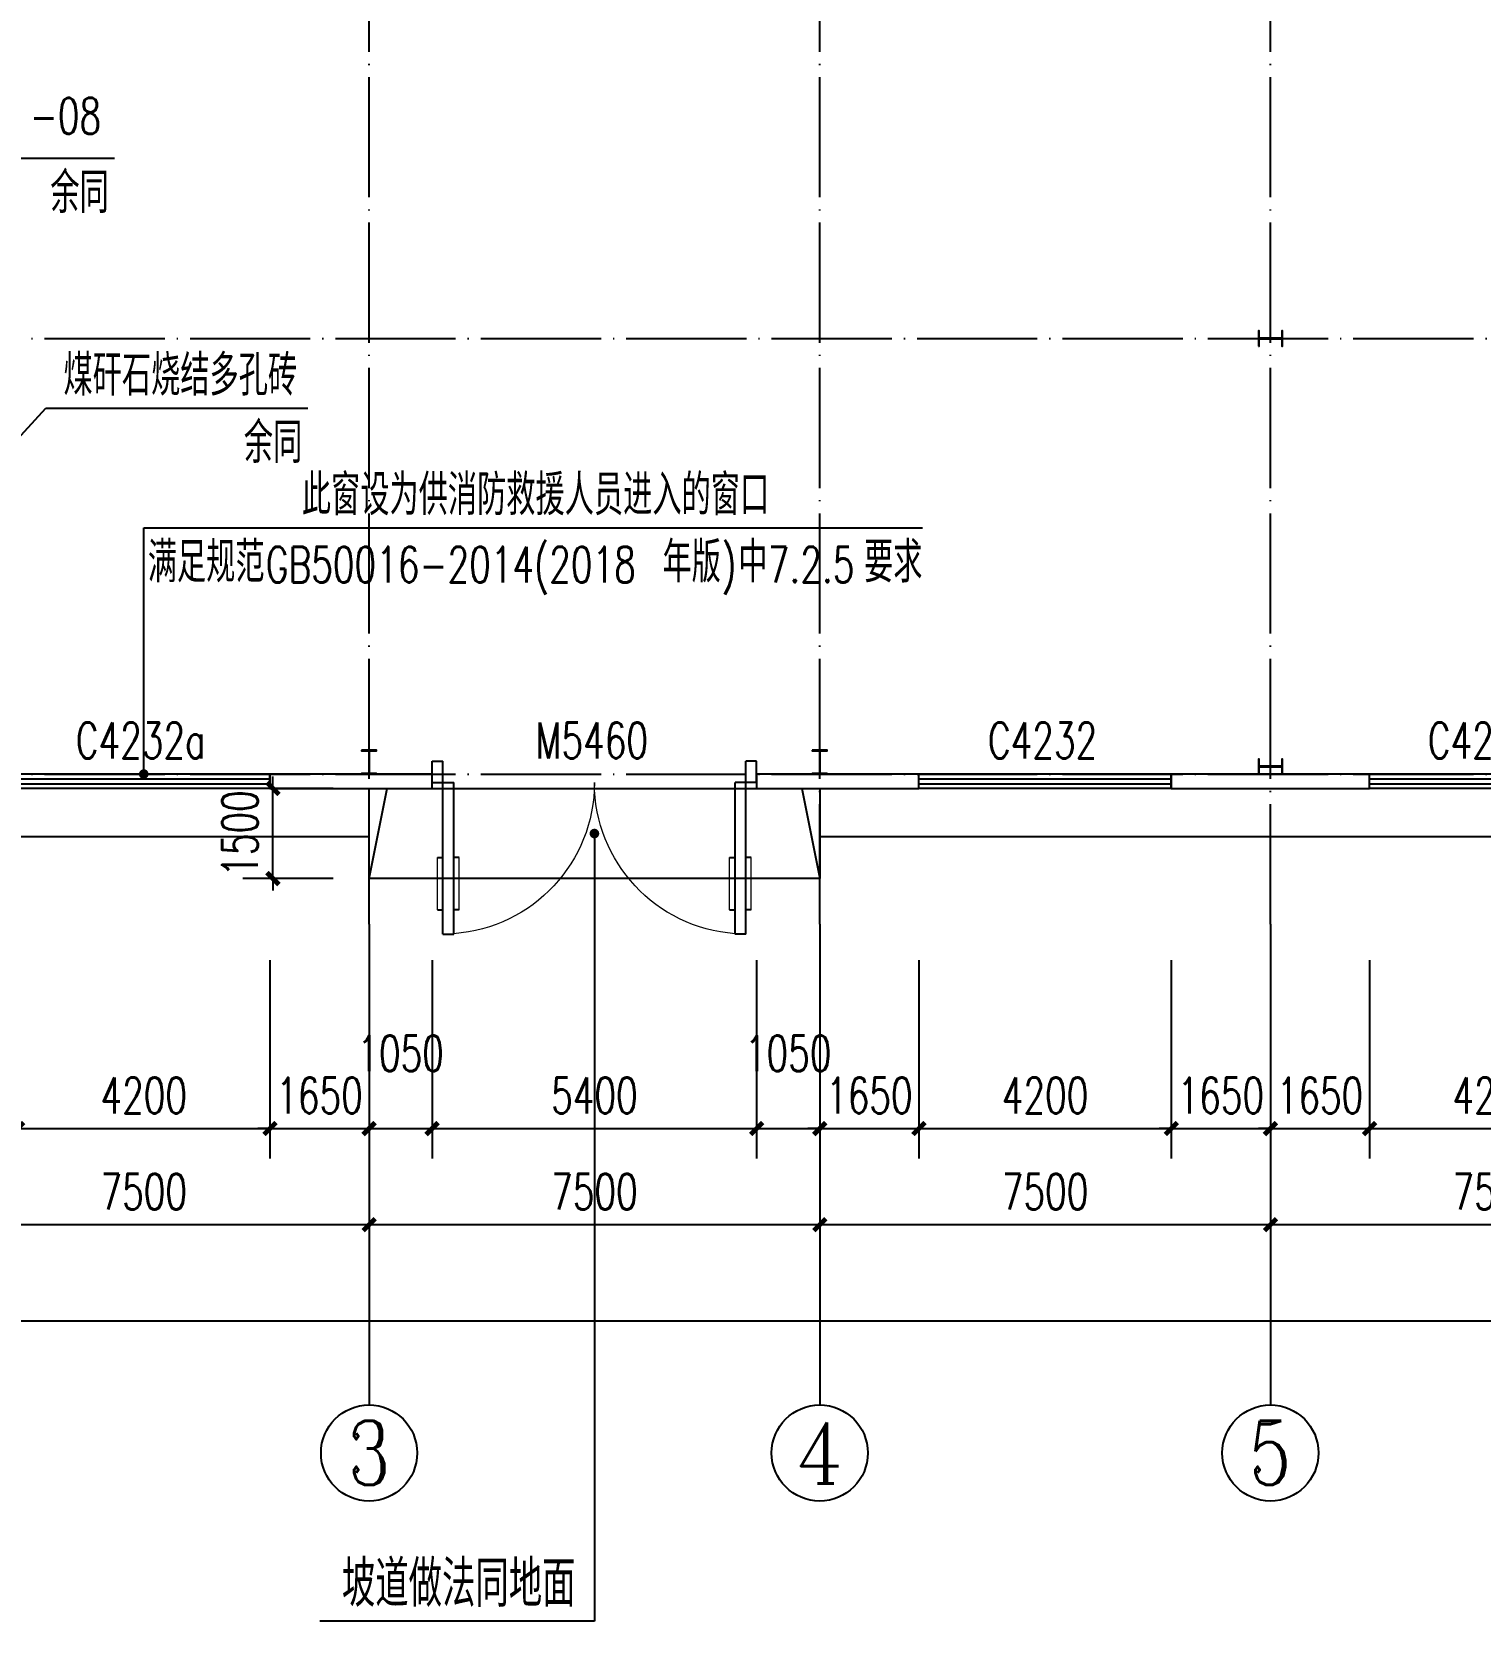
# Model space of a CAD drawing. Extents: x 14095202 to 14511487, y -1430609 to -90420.
# Drawn here: x 14411474 to 14435579, y -349320 to -322865 of the extents above; entities that cross this region are included whole.
import ezdxf
from ezdxf.enums import TextEntityAlignment as Align

# ---------------------------------------------------------------- set-up
doc = ezdxf.new("R2010")
doc.units = 0
doc.header["$LTSCALE"] = 1000
doc.header["$MEASUREMENT"] = 0
doc.linetypes.add('DOTE', pattern=[2.42, 2, -0.2, 0.02, -0.2])
for name, color, linetype in [('AXIS', 3, 'Continuous'), ('AXIS_TEXT', 7, 'Continuous'), ('COLUMN', 2, 'Continuous'), ('DIM_LEAD', 3, 'Continuous'), ('DOTE', 1, 'DOTE'), ('PUB_DIM', 3, 'Continuous'), ('PUB_TEXT', 7, 'Continuous'), ('WALL-PARAPET', 6, 'Continuous'), ('WINDOW', 4, 'Continuous'), ('WINDOW_TEXT', 7, 'Continuous')]:
    doc.layers.add(name, color=color, linetype=linetype)
doc.styles.add('_TCH_AXIS', font='COMPLEX', dxfattribs={"bigfont": 'GBCBIG'})
doc.styles.add('_TCH_DIM', font='SIMPLEX', dxfattribs={"bigfont": 'GBCBIG'})
doc.styles.add('_TCH_DIM_T3', font='SIMPLEX', dxfattribs={"width": 0.705882, "bigfont": 'GBCBIG'})
doc.styles.add('_TCH_WINDOW', font='SIMPLEX', dxfattribs={"height": 3.5, "bigfont": 'GBCBIG'})
doc.styles.add('COMPLEX', font='COMPLEX')
doc.dimstyles.new('_TCH_ARCH&&200', dxfattribs={"dimtxt": 595, "dimasz": 200, "dimexe": 500, "dimexo": 600, "dimgap": 252.5, "dimtad": 1, "dimdec": 0, "dimzin": 0, "dimdsep": 46, "dimtxsty": '_TCH_DIM_T3', "dimblk": 'ARCHTICK', "dimcen": 0.09, "dimclrt": 7, "dimazin": 2, "dimtfac": 1, "dimtdec": 0, "dimtix": 1, "dimtmove": 2, "dimatfit": 3, "dimfxl": 0, "dimtolj": 1, "dimtzin": 0, "dimarcsym": 0})

# ---------------------------------------------------------------- blocks, each defined once
blk = doc.blocks.new('A$C797E1D2B')
at = {"layer": 'COLUMN'}
h = blk.add_hatch(color=256, dxfattribs=at)
h.paths.add_polyline_path([(125, 400), (250, 400), (250, 388), (130, 388), (130, 200), (125, 200)])
h.paths.add_polyline_path([(0, 400), (125, 400), (125, 200), (120, 200), (120, 388), (0, 388)])
h.paths.add_polyline_path([(0, 12), (120, 12), (120, 200), (125, 200), (125, 0), (0, 0)])
h.paths.add_polyline_path([(125, 200), (130, 200), (130, 12), (250, 12), (250, 0), (125, 0)])
blk.add_lwpolyline([(250, 0), (250, 12), (130, 12), (130, 388), (250, 388), (250, 400), (0, 400), (0, 388), (120, 388), (120, 12), (0, 12), (0, 0)], close=True, dxfattribs=at)
blk = doc.blocks.new('_AXISO')
blk.add_circle((0, 0), 0.5)
at = {"layer": 'AXIS_TEXT', "style": 'COMPLEX', "width": 1.041667}
blk.add_attdef('A', text='', height=0.56, dxfattribs=at).set_placement((-0.25, -0.28), (0.25, -0.28), align=Align.FIT)
blk = doc.blocks.new('_ArchTick')
at = {"color": 0, "linetype": 'ByBlock', "const_width": 0.4}
blk.add_lwpolyline([(-0.5, -0.5), (0.5, 0.5)], dxfattribs=at)
blk = doc.blocks.new('*D59')
at = {"layer": 'AXIS', "color": 0, "lineweight": -2}
for p, q in [((14401847, -338320), (14401847, -344820)), ((14492327, -338320), (14492327, -344820)), ((14401847, -344320), (14492327, -344320))]:
    blk.add_line(p, q, dxfattribs=at)
at = {"layer": 'Defpoints', "color": 0}
for p in [(14401847, -337720), (14492327, -337720), (14492327, -344320)]:
    blk.add_point(p, dxfattribs=at)
at = {"layer": 'AXIS', "color": 0, "lineweight": -2, "xscale": 200, "yscale": 200, "zscale": 200, "rotation": 180}
blk.add_blockref('_ArchTick', (14401847, -344320), dxfattribs=at)
at = {"layer": 'AXIS', "color": 0, "lineweight": -2, "xscale": 200, "yscale": 200, "zscale": 200}
blk.add_blockref('_ArchTick', (14492327, -344320), dxfattribs=at)
at = {"layer": 'AXIS', "color": 7, "insert": (14447087, -343770), "char_height": 595, "attachment_point": 5, "style": '_TCH_DIM_T3'}
blk.add_mtext('\\A1;90480', dxfattribs=at)
blk = doc.blocks.new('*D64')
at = {"layer": 'AXIS', "color": 0, "lineweight": -2}
for p, q in [((14409587, -338320), (14409587, -343220)), ((14417087, -338320), (14417087, -343220)), ((14409587, -342720), (14417087, -342720))]:
    blk.add_line(p, q, dxfattribs=at)
at = {"layer": 'Defpoints', "color": 0}
for p in [(14409587, -337720), (14417087, -337720), (14417087, -342720)]:
    blk.add_point(p, dxfattribs=at)
at = {"layer": 'AXIS', "color": 0, "lineweight": -2, "xscale": 200, "yscale": 200, "zscale": 200, "rotation": 180}
blk.add_blockref('_ArchTick', (14409587, -342720), dxfattribs=at)
at = {"layer": 'AXIS', "color": 0, "lineweight": -2, "xscale": 200, "yscale": 200, "zscale": 200}
blk.add_blockref('_ArchTick', (14417087, -342720), dxfattribs=at)
at = {"layer": 'AXIS', "color": 7, "insert": (14413337, -342170), "char_height": 595, "attachment_point": 5, "style": '_TCH_DIM_T3'}
blk.add_mtext('\\A1;7500', dxfattribs=at)
blk = doc.blocks.new('*D65')
at = {"layer": 'AXIS', "color": 0, "lineweight": -2}
for p, q in [((14417087, -338320), (14417087, -343220)), ((14424587, -338320), (14424587, -343220)), ((14417087, -342720), (14424587, -342720))]:
    blk.add_line(p, q, dxfattribs=at)
at = {"layer": 'Defpoints', "color": 0}
for p in [(14417087, -337720), (14424587, -337720), (14424587, -342720)]:
    blk.add_point(p, dxfattribs=at)
at = {"layer": 'AXIS', "color": 0, "lineweight": -2, "xscale": 200, "yscale": 200, "zscale": 200, "rotation": 180}
blk.add_blockref('_ArchTick', (14417087, -342720), dxfattribs=at)
at = {"layer": 'AXIS', "color": 0, "lineweight": -2, "xscale": 200, "yscale": 200, "zscale": 200}
blk.add_blockref('_ArchTick', (14424587, -342720), dxfattribs=at)
at = {"layer": 'AXIS', "color": 7, "insert": (14420837, -342170), "char_height": 595, "attachment_point": 5, "style": '_TCH_DIM_T3'}
blk.add_mtext('\\A1;7500', dxfattribs=at)
blk = doc.blocks.new('*D66')
at = {"layer": 'AXIS', "color": 0, "lineweight": -2}
for p, q in [((14424587, -338320), (14424587, -343220)), ((14432087, -338320), (14432087, -343220)), ((14424587, -342720), (14432087, -342720))]:
    blk.add_line(p, q, dxfattribs=at)
at = {"layer": 'Defpoints', "color": 0}
for p in [(14424587, -337720), (14432087, -337720), (14432087, -342720)]:
    blk.add_point(p, dxfattribs=at)
at = {"layer": 'AXIS', "color": 0, "lineweight": -2, "xscale": 200, "yscale": 200, "zscale": 200, "rotation": 180}
blk.add_blockref('_ArchTick', (14424587, -342720), dxfattribs=at)
at = {"layer": 'AXIS', "color": 0, "lineweight": -2, "xscale": 200, "yscale": 200, "zscale": 200}
blk.add_blockref('_ArchTick', (14432087, -342720), dxfattribs=at)
at = {"layer": 'AXIS', "color": 7, "insert": (14428337, -342170), "char_height": 595, "attachment_point": 5, "style": '_TCH_DIM_T3'}
blk.add_mtext('\\A1;7500', dxfattribs=at)
blk = doc.blocks.new('*D67')
at = {"layer": 'AXIS', "color": 0, "lineweight": -2}
for p, q in [((14432087, -338320), (14432087, -343220)), ((14439587, -338320), (14439587, -343220)), ((14432087, -342720), (14439587, -342720))]:
    blk.add_line(p, q, dxfattribs=at)
at = {"layer": 'Defpoints', "color": 0}
for p in [(14432087, -337720), (14439587, -337720), (14439587, -342720)]:
    blk.add_point(p, dxfattribs=at)
at = {"layer": 'AXIS', "color": 0, "lineweight": -2, "xscale": 200, "yscale": 200, "zscale": 200, "rotation": 180}
blk.add_blockref('_ArchTick', (14432087, -342720), dxfattribs=at)
at = {"layer": 'AXIS', "color": 0, "lineweight": -2, "xscale": 200, "yscale": 200, "zscale": 200}
blk.add_blockref('_ArchTick', (14439587, -342720), dxfattribs=at)
at = {"layer": 'AXIS', "color": 7, "insert": (14435837, -342170), "char_height": 595, "attachment_point": 5, "style": '_TCH_DIM_T3'}
blk.add_mtext('\\A1;7500', dxfattribs=at)
blk = doc.blocks.new('$TCHSYS$WIN2D')
for p, q in [((-0.5, 0.5), (0.5, 0.5)), ((-0.5, 0.5), (-0.5, -0.5)), ((0.5, 0.5), (0.5, -0.5)), ((0.5, 0.1667), (-0.5, 0.1667)), ((0.5, -0.1667), (-0.5, -0.1667)), ((-0.5, -0.5), (0.5, -0.5))]:
    blk.add_line(p, q)
blk = doc.blocks.new('$DorLib2D$00000011')
for p, q in [((-0.4667, 0.4709), (-0.4667, -0.0625)), ((-0.4667, 0.4709), (-0.4333, 0.4709)), ((-0.4333, 0.4709), (-0.4333, 0.0042)), ((0.4333, 0.4709), (0.4333, 0.0042)), ((0.4667, 0.4709), (0.4333, 0.4709)), ((0.4667, 0.4709), (0.4667, -0.0625)), ((-0.4833, 0.3962), (-0.4667, 0.3962)), ((-0.4167, 0.3962), (-0.4333, 0.3962)), ((0.4167, 0.3962), (0.4333, 0.3962)), ((0.4833, 0.3962), (0.4667, 0.3962)), ((-0.4833, 0.2346), (-0.4667, 0.2346)), ((-0.4167, 0.2346), (-0.4333, 0.2346)), ((0.4167, 0.2346), (0.4333, 0.2346)), ((0.4833, 0.2346), (0.4667, 0.2346)), ((-0.5, 0.0042), (-0.4333, 0.0042)), ((-0.5, 0.0042), (-0.5, -0.0625)), ((0.5, 0.0042), (0.4333, 0.0042)), ((0.5, 0.0042), (0.5, -0.0625)), ((-0.5, -0.0625), (-0.4667, -0.0625)), ((0.5, -0.0625), (0.4667, -0.0625))]:
    blk.add_line(p, q)
at = {"lineweight": 13}
for p, q in [((-0.4833, 0.3962), (-0.4833, 0.2346)), ((-0.4167, 0.3962), (-0.4167, 0.2346)), ((0.4167, 0.3962), (0.4167, 0.2346)), ((0.4833, 0.3962), (0.4833, 0.2346))]:
    blk.add_line(p, q, dxfattribs=at)
for centre, start, end in [((-0.4667, 0.0042), 0, 85.904), ((0.4667, 0.0042), 94.096, 180)]:
    blk.add_arc(centre, 0.4667, start, end, dxfattribs=at)
blk = doc.blocks.new('*D184')
at = {"layer": 'Defpoints', "color": 0}
for p in [(14411237, -337720), (14415437, -337720), (14415437, -341120)]:
    blk.add_point(p, dxfattribs=at)
at = {"layer": 'PUB_DIM', "color": 0, "lineweight": -2}
for p, q in [((14411237, -338320), (14411237, -341620)), ((14415437, -338320), (14415437, -341620)), ((14411237, -341120), (14415437, -341120))]:
    blk.add_line(p, q, dxfattribs=at)
at = {"layer": 'PUB_DIM', "color": 0, "lineweight": -2, "xscale": 200, "yscale": 200, "zscale": 200, "rotation": 180}
blk.add_blockref('_ArchTick', (14411237, -341120), dxfattribs=at)
at = {"layer": 'PUB_DIM', "color": 0, "lineweight": -2, "xscale": 200, "yscale": 200, "zscale": 200}
blk.add_blockref('_ArchTick', (14415437, -341120), dxfattribs=at)
at = {"layer": 'PUB_DIM', "color": 7, "insert": (14413337, -340570), "char_height": 595, "attachment_point": 5, "style": '_TCH_DIM_T3'}
blk.add_mtext('\\A1;4200', dxfattribs=at)
blk = doc.blocks.new('*D185')
at = {"layer": 'Defpoints', "color": 0}
for p in [(14415437, -337720), (14417087, -337720), (14417087, -341120)]:
    blk.add_point(p, dxfattribs=at)
at = {"layer": 'PUB_DIM', "color": 0, "lineweight": -2}
for p, q in [((14415437, -338320), (14415437, -341620)), ((14417087, -338320), (14417087, -341620)), ((14415437, -341120), (14415237, -341120)), ((14415437, -341120), (14417087, -341120)), ((14417087, -341120), (14417287, -341120))]:
    blk.add_line(p, q, dxfattribs=at)
at = {"layer": 'PUB_DIM', "color": 0, "lineweight": -2, "xscale": 200, "yscale": 200, "zscale": 200}
blk.add_blockref('_ArchTick', (14415437, -341120), dxfattribs=at)
at = {"layer": 'PUB_DIM', "color": 0, "lineweight": -2, "xscale": 200, "yscale": 200, "zscale": 200, "rotation": 180}
blk.add_blockref('_ArchTick', (14417087, -341120), dxfattribs=at)
at = {"layer": 'PUB_DIM', "color": 7, "insert": (14416262, -340570), "char_height": 595, "attachment_point": 5, "style": '_TCH_DIM_T3'}
blk.add_mtext('\\A1;1650', dxfattribs=at)
blk = doc.blocks.new('*D186')
at = {"layer": 'Defpoints', "color": 0}
for p in [(14417087, -337720), (14418137, -337720), (14418137, -341120)]:
    blk.add_point(p, dxfattribs=at)
at = {"layer": 'PUB_DIM', "color": 0, "lineweight": -2}
for p, q in [((14417087, -338320), (14417087, -341620)), ((14418137, -338320), (14418137, -341620)), ((14417087, -341120), (14418137, -341120))]:
    blk.add_line(p, q, dxfattribs=at)
at = {"layer": 'PUB_DIM', "color": 0, "lineweight": -2, "xscale": 200, "yscale": 200, "zscale": 200, "rotation": 180}
blk.add_blockref('_ArchTick', (14417087, -341120), dxfattribs=at)
at = {"layer": 'PUB_DIM', "color": 0, "lineweight": -2, "xscale": 200, "yscale": 200, "zscale": 200}
blk.add_blockref('_ArchTick', (14418137, -341120), dxfattribs=at)
at = {"layer": 'PUB_DIM', "color": 7, "insert": (14417612, -339870), "char_height": 595, "attachment_point": 5, "style": '_TCH_DIM_T3'}
blk.add_mtext('\\A1;1050', dxfattribs=at)
blk = doc.blocks.new('*D187')
at = {"layer": 'Defpoints', "color": 0}
for p in [(14418137, -337720), (14423537, -337720), (14423537, -341120)]:
    blk.add_point(p, dxfattribs=at)
at = {"layer": 'PUB_DIM', "color": 0, "lineweight": -2}
for p, q in [((14418137, -338320), (14418137, -341620)), ((14423537, -338320), (14423537, -341620)), ((14418137, -341120), (14423537, -341120))]:
    blk.add_line(p, q, dxfattribs=at)
at = {"layer": 'PUB_DIM', "color": 0, "lineweight": -2, "xscale": 200, "yscale": 200, "zscale": 200, "rotation": 180}
blk.add_blockref('_ArchTick', (14418137, -341120), dxfattribs=at)
at = {"layer": 'PUB_DIM', "color": 0, "lineweight": -2, "xscale": 200, "yscale": 200, "zscale": 200}
blk.add_blockref('_ArchTick', (14423537, -341120), dxfattribs=at)
at = {"layer": 'PUB_DIM', "color": 7, "insert": (14420837, -340570), "char_height": 595, "attachment_point": 5, "style": '_TCH_DIM_T3'}
blk.add_mtext('\\A1;5400', dxfattribs=at)
blk = doc.blocks.new('*D188')
at = {"layer": 'Defpoints', "color": 0}
for p in [(14423537, -337720), (14424587, -337720), (14424587, -341120)]:
    blk.add_point(p, dxfattribs=at)
at = {"layer": 'PUB_DIM', "color": 0, "lineweight": -2}
for p, q in [((14423537, -338320), (14423537, -341620)), ((14424587, -338320), (14424587, -341620)), ((14423537, -341120), (14424587, -341120))]:
    blk.add_line(p, q, dxfattribs=at)
at = {"layer": 'PUB_DIM', "color": 0, "lineweight": -2, "xscale": 200, "yscale": 200, "zscale": 200, "rotation": 180}
blk.add_blockref('_ArchTick', (14423537, -341120), dxfattribs=at)
at = {"layer": 'PUB_DIM', "color": 0, "lineweight": -2, "xscale": 200, "yscale": 200, "zscale": 200}
blk.add_blockref('_ArchTick', (14424587, -341120), dxfattribs=at)
at = {"layer": 'PUB_DIM', "color": 7, "insert": (14424062, -339870), "char_height": 595, "attachment_point": 5, "style": '_TCH_DIM_T3'}
blk.add_mtext('\\A1;1050', dxfattribs=at)
blk = doc.blocks.new('*D189')
at = {"layer": 'Defpoints', "color": 0}
for p in [(14424587, -337720), (14426237, -337720), (14426237, -341120)]:
    blk.add_point(p, dxfattribs=at)
at = {"layer": 'PUB_DIM', "color": 0, "lineweight": -2}
for p, q in [((14424587, -338320), (14424587, -341620)), ((14426237, -338320), (14426237, -341620)), ((14424587, -341120), (14424387, -341120)), ((14424587, -341120), (14426237, -341120)), ((14426237, -341120), (14426437, -341120))]:
    blk.add_line(p, q, dxfattribs=at)
at = {"layer": 'PUB_DIM', "color": 0, "lineweight": -2, "xscale": 200, "yscale": 200, "zscale": 200}
blk.add_blockref('_ArchTick', (14424587, -341120), dxfattribs=at)
at = {"layer": 'PUB_DIM', "color": 0, "lineweight": -2, "xscale": 200, "yscale": 200, "zscale": 200, "rotation": 180}
blk.add_blockref('_ArchTick', (14426237, -341120), dxfattribs=at)
at = {"layer": 'PUB_DIM', "color": 7, "insert": (14425412, -340570), "char_height": 595, "attachment_point": 5, "style": '_TCH_DIM_T3'}
blk.add_mtext('\\A1;1650', dxfattribs=at)
blk = doc.blocks.new('*D190')
at = {"layer": 'Defpoints', "color": 0}
for p in [(14426237, -337720), (14430437, -337720), (14430437, -341120)]:
    blk.add_point(p, dxfattribs=at)
at = {"layer": 'PUB_DIM', "color": 0, "lineweight": -2}
for p, q in [((14426237, -338320), (14426237, -341620)), ((14430437, -338320), (14430437, -341620)), ((14426237, -341120), (14430437, -341120))]:
    blk.add_line(p, q, dxfattribs=at)
at = {"layer": 'PUB_DIM', "color": 0, "lineweight": -2, "xscale": 200, "yscale": 200, "zscale": 200, "rotation": 180}
blk.add_blockref('_ArchTick', (14426237, -341120), dxfattribs=at)
at = {"layer": 'PUB_DIM', "color": 0, "lineweight": -2, "xscale": 200, "yscale": 200, "zscale": 200}
blk.add_blockref('_ArchTick', (14430437, -341120), dxfattribs=at)
at = {"layer": 'PUB_DIM', "color": 7, "insert": (14428337, -340570), "char_height": 595, "attachment_point": 5, "style": '_TCH_DIM_T3'}
blk.add_mtext('\\A1;4200', dxfattribs=at)
blk = doc.blocks.new('*D191')
at = {"layer": 'Defpoints', "color": 0}
for p in [(14430437, -337720), (14432087, -337720), (14432087, -341120)]:
    blk.add_point(p, dxfattribs=at)
at = {"layer": 'PUB_DIM', "color": 0, "lineweight": -2}
for p, q in [((14430437, -338320), (14430437, -341620)), ((14432087, -338320), (14432087, -341620)), ((14430437, -341120), (14430237, -341120)), ((14430437, -341120), (14432087, -341120)), ((14432087, -341120), (14432287, -341120))]:
    blk.add_line(p, q, dxfattribs=at)
at = {"layer": 'PUB_DIM', "color": 0, "lineweight": -2, "xscale": 200, "yscale": 200, "zscale": 200}
blk.add_blockref('_ArchTick', (14430437, -341120), dxfattribs=at)
at = {"layer": 'PUB_DIM', "color": 0, "lineweight": -2, "xscale": 200, "yscale": 200, "zscale": 200, "rotation": 180}
blk.add_blockref('_ArchTick', (14432087, -341120), dxfattribs=at)
at = {"layer": 'PUB_DIM', "color": 7, "insert": (14431262, -340570), "char_height": 595, "attachment_point": 5, "style": '_TCH_DIM_T3'}
blk.add_mtext('\\A1;1650', dxfattribs=at)
blk = doc.blocks.new('*D192')
at = {"layer": 'Defpoints', "color": 0}
for p in [(14432087, -337720), (14433737, -337720), (14433737, -341120)]:
    blk.add_point(p, dxfattribs=at)
at = {"layer": 'PUB_DIM', "color": 0, "lineweight": -2}
for p, q in [((14432087, -338320), (14432087, -341620)), ((14433737, -338320), (14433737, -341620)), ((14432087, -341120), (14431887, -341120)), ((14432087, -341120), (14433737, -341120)), ((14433737, -341120), (14433937, -341120))]:
    blk.add_line(p, q, dxfattribs=at)
at = {"layer": 'PUB_DIM', "color": 0, "lineweight": -2, "xscale": 200, "yscale": 200, "zscale": 200}
blk.add_blockref('_ArchTick', (14432087, -341120), dxfattribs=at)
at = {"layer": 'PUB_DIM', "color": 0, "lineweight": -2, "xscale": 200, "yscale": 200, "zscale": 200, "rotation": 180}
blk.add_blockref('_ArchTick', (14433737, -341120), dxfattribs=at)
at = {"layer": 'PUB_DIM', "color": 7, "insert": (14432912, -340570), "char_height": 595, "attachment_point": 5, "style": '_TCH_DIM_T3'}
blk.add_mtext('\\A1;1650', dxfattribs=at)
blk = doc.blocks.new('*D193')
at = {"layer": 'Defpoints', "color": 0}
for p in [(14433737, -337720), (14437937, -337720), (14437937, -341120)]:
    blk.add_point(p, dxfattribs=at)
at = {"layer": 'PUB_DIM', "color": 0, "lineweight": -2}
for p, q in [((14433737, -338320), (14433737, -341620)), ((14437937, -338320), (14437937, -341620)), ((14433737, -341120), (14437937, -341120))]:
    blk.add_line(p, q, dxfattribs=at)
at = {"layer": 'PUB_DIM', "color": 0, "lineweight": -2, "xscale": 200, "yscale": 200, "zscale": 200, "rotation": 180}
blk.add_blockref('_ArchTick', (14433737, -341120), dxfattribs=at)
at = {"layer": 'PUB_DIM', "color": 0, "lineweight": -2, "xscale": 200, "yscale": 200, "zscale": 200}
blk.add_blockref('_ArchTick', (14437937, -341120), dxfattribs=at)
at = {"layer": 'PUB_DIM', "color": 7, "insert": (14435837, -340570), "char_height": 595, "attachment_point": 5, "style": '_TCH_DIM_T3'}
blk.add_mtext('\\A1;4200', dxfattribs=at)
blk = doc.blocks.new('*D441')
at = {"layer": 'Defpoints', "color": 0}
for p in [(14415487, -335460), (14417087, -335460), (14417087, -336960)]:
    blk.add_point(p, dxfattribs=at)
at = {"layer": 'PUB_DIM', "color": 0, "lineweight": -2}
for p, q in [((14415487, -335460), (14415487, -335260)), ((14416487, -335460), (14414987, -335460)), ((14415487, -336960), (14415487, -335460)), ((14416487, -336960), (14414987, -336960)), ((14415487, -336960), (14415487, -337160))]:
    blk.add_line(p, q, dxfattribs=at)
at = {"layer": 'PUB_DIM', "color": 0, "lineweight": -2, "xscale": 200, "yscale": 200, "zscale": 200}
for p, rotation in [((14415487, -335460), 270), ((14415487, -336960), 90)]:
    blk.add_blockref('_ArchTick', p, dxfattribs=dict(at, rotation=rotation))
at = {"layer": 'PUB_DIM', "color": 7, "insert": (14414937, -336210), "char_height": 595, "attachment_point": 5, "rotation": 90, "style": '_TCH_DIM_T3'}
blk.add_mtext('\\A1;1500', dxfattribs=at)

msp = doc.modelspace()

# ---------------------------------------------------------------- linework, layer by layer
at = {"ltscale": 0.5}
for p, q in [((14417086.9, -336960.3), (14417386.9, -335460.3)), ((14424286.9, -335460.3), (14424586.9, -336960.3))]:
    msp.add_line(p, q, dxfattribs=at)
for points in [[(14401046.9, -312970.3), (14401046.9, -336260.3), (14417086.9, -336260.3)], [(14424586.9, -335460.3), (14424586.9, -336960.3), (14417086.9, -336960.3), (14417086.9, -335460.3)], [(14424586.9, -336260.3), (14447086.9, -336260.3)]]:
    msp.add_lwpolyline(points, dxfattribs=at)
at = {"layer": 'AXIS'}
for p, q in [((14417086.9, -337720.3), (14417086.9, -345720.3)), ((14424586.9, -337720.3), (14424586.9, -345720.3)), ((14432086.9, -337720.3), (14432086.9, -345720.3))]:
    msp.add_line(p, q, dxfattribs=at)
at = {"layer": 'DIM_LEAD'}
for p, q in [((14405186.9, -324970.3), (14412848.6, -324970.3)), ((14408406.9, -332730.3), (14411706.9, -329130.3)), ((14411706.9, -329130.3), (14416068.6, -329130.3)), ((14413336.9, -335220.3), (14413336.9, -331120.3)), ((14413336.9, -331120.3), (14426298.6, -331120.3)), ((14420836.9, -336210.3), (14420836.9, -349320.3)), ((14420836.9, -349320.3), (14416270.1, -349320.3))]:
    msp.add_line(p, q, dxfattribs=at)
at = {"layer": 'DIM_LEAD', "const_width": 80}
for points in [[(14413336.9, -335260.3, 1), (14413336.9, -335180.3, 1)], [(14420836.9, -336170.3, 1), (14420836.9, -336250.3, 1)]]:
    msp.add_lwpolyline(points, format="xyb", close=True, dxfattribs=at)
at = {"layer": 'DOTE'}
for p, q in [((14417086.9, -337720.3), (14417086.9, -205720.3)), ((14424586.9, -337720.3), (14424586.9, -205720.3)), ((14432086.9, -337720.3), (14432086.9, -205720.3)), ((14399586.9, -327970.3), (14494586.9, -327970.3)), ((14399586.9, -335220.3), (14494586.9, -335220.3))]:
    msp.add_line(p, q, dxfattribs=at)
at = {"layer": 'WALL-PARAPET'}
for p, q in [((14418136.9, -335220.3), (14415436.9, -335220.3)), ((14415436.9, -335220.3), (14415436.9, -335460.3)), ((14418136.9, -335460.3), (14418136.9, -335220.3)), ((14426236.9, -335220.3), (14423536.9, -335220.3)), ((14423536.9, -335220.3), (14423536.9, -335460.3)), ((14426236.9, -335460.3), (14426236.9, -335220.3)), ((14433736.9, -335220.3), (14430436.9, -335220.3)), ((14430436.9, -335220.3), (14430436.9, -335460.3)), ((14433736.9, -335460.3), (14433736.9, -335220.3)), ((14415436.9, -335460.3), (14418136.9, -335460.3)), ((14423536.9, -335460.3), (14426236.9, -335460.3)), ((14430436.9, -335460.3), (14433736.9, -335460.3))]:
    msp.add_line(p, q, dxfattribs=at)
at = {"layer": 'WINDOW'}
msp.add_line((14418136.9, -335460.3), (14423536.9, -335460.3), dxfattribs=at)

# ---------------------------------------------------------------- block references
for p, rotation in [((14431886.9, -327845.3), 270), ((14417211.9, -334820.3), 180), ((14424711.9, -334820.3), 180), ((14431886.9, -334970.3), 270)]:
    msp.add_blockref('A$C797E1D2B', p, dxfattribs=dict(rotation=rotation))
at = {"layer": 'AXIS'}
ref = msp.add_blockref('_AXISO', (14417086.9, -346520.3), dxfattribs=dict(at, xscale=1600, yscale=1600, zscale=1600))
ref.add_attrib('A', '3', dxfattribs={"layer": 'AXIS_TEXT', "ltscale": 0.5, "height": 1065, "style": '_TCH_AXIS'}).set_placement((14416731.8, -347052.9), (14417441.9, -347052.9), align=Align.FIT)
ref = msp.add_blockref('_AXISO', (14424586.9, -346520.3), dxfattribs=dict(at, xscale=1600, yscale=1600, zscale=1600))
ref.add_attrib('A', '4', dxfattribs={"layer": 'AXIS_TEXT', "ltscale": 0.5, "height": 1018.2, "style": '_TCH_AXIS'}).set_placement((14424199, -347029.4), (14424974.7, -347029.4), align=Align.FIT)
ref = msp.add_blockref('_AXISO', (14432086.9, -346520.3), dxfattribs=dict(at, xscale=1600, yscale=1600, zscale=1600))
ref.add_attrib('A', '5', dxfattribs={"layer": 'AXIS_TEXT', "ltscale": 0.5, "height": 1065, "style": '_TCH_AXIS'}).set_placement((14431731.8, -347052.9), (14432441.9, -347052.9), align=Align.FIT)
at = {"layer": 'WINDOW'}
ref = msp.add_blockref('$TCHSYS$WIN2D', (14413336.9, -335340.3), dxfattribs=dict(at, xscale=-4200, yscale=-240, zscale=-4200))
ref.add_attrib('A', 'C4232a', (14412206.9, -334958.1), dxfattribs={"layer": 'WINDOW_TEXT', "ltscale": 0.5, "height": 595, "style": '_TCH_WINDOW', "width": 0.705882})
ref = msp.add_blockref('$DorLib2D$00000011', (14420836.9, -335340.3), dxfattribs=dict(at, xscale=5400, yscale=-5400, zscale=5400))
ref.add_attrib('A', 'M5460', (14419856.9, -334958.1), dxfattribs={"layer": 'WINDOW_TEXT', "ltscale": 0.5, "height": 595, "style": '_TCH_WINDOW', "width": 0.705882})
ref = msp.add_blockref('$TCHSYS$WIN2D', (14428336.9, -335340.3), dxfattribs=dict(at, xscale=-4200, yscale=-240, zscale=-4200))
ref.add_attrib('A', 'C4232', (14427386.9, -334958.1), dxfattribs={"layer": 'WINDOW_TEXT', "ltscale": 0.5, "height": 595, "style": '_TCH_WINDOW', "width": 0.705882})
ref = msp.add_blockref('$TCHSYS$WIN2D', (14435836.9, -335340.3), dxfattribs=dict(at, xscale=-4200, yscale=-240, zscale=-4200))
ref.add_attrib('A', 'C4232a', (14434706.9, -334958.1), dxfattribs={"layer": 'WINDOW_TEXT', "ltscale": 0.5, "height": 595, "style": '_TCH_WINDOW', "width": 0.705882})

# ---------------------------------------------------------------- texts
at = {"layer": 'PUB_TEXT', "style": '_TCH_DIM', "width": 0.705882}
for s, p in [('-08', (14411438.6, -324562)), ('GB50016-2014(2018', (14415369.2, -332030.3)), (')', (14422952.2, -332030.3)), ('7.2.5', (14423723.7, -332030.3))]:
    msp.add_text(s, height=595, dxfattribs=at).set_placement(p)
at = {"layer": 'PUB_TEXT', "style": '_TCH_DIM'}
for s, height, p in [('余同', 675.18, (14411782.2, -325880.3)), ('煤矸石烧结多孔砖', 675.18, (14412001.2, -328920.3)), ('余同', 675.18, (14415002.2, -330040.3)), ('此窗设为供消防救援人员进入的窗口', 675.177, (14415967.7, -330910.3)), ('满足规范', 675.18, (14413403.3, -332030.3)), ('年版', 675.18, (14421969.2, -332030.3)), ('中', 675.2, (14423232.2, -332030.3)), ('要求', 675.18, (14425323.7, -332030.3)), ('坡道做法同地面', 771.63, (14416634.3, -349080.3))]:
    msp.add_text(s, height=height, dxfattribs=at).set_placement(p)

# ---------------------------------------------------------------- dimensions: what is measured, and where the dimension line sits
at = {"layer": 'AXIS'}
for p1, p2, distance, text, picture, middle in [((14401846.9, -337720.3), (14492326.9, -337720.3), -6600, '90480', '*D59', (14447086.9, -343770.3)), ((14409586.9, -337720.3), (14417086.9, -337720.3), -5000, '7500', '*D64', (14413336.9, -342170.3)), ((14417086.9, -337720.3), (14424586.9, -337720.3), -5000, '7500', '*D65', (14420836.9, -342170.3)), ((14424586.9, -337720.3), (14432086.9, -337720.3), -5000, '7500', '*D66', (14428336.9, -342170.3)), ((14432086.9, -337720.3), (14439586.9, -337720.3), -5000, '7500', '*D67', (14435836.9, -342170.3))]:
    dim = msp.add_aligned_dim(p1=p1, p2=p2, distance=distance, text=text, dimstyle='_TCH_ARCH&&200', dxfattribs=at)
    dim.commit()
    dim.dimension.update_dxf_attribs({"geometry": picture, "text_midpoint": middle})
at = {"layer": 'PUB_DIM'}
for p1, p2, distance, text, picture, middle in [((14417086.9, -336960.3), (14417086.9, -335460.3), 1600, '1500', '*D441', (14414936.9, -336210.3)), ((14411236.9, -337720.3), (14415436.9, -337720.3), -3400, '4200', '*D184', (14413336.9, -340570.3)), ((14415436.9, -337720.3), (14417086.9, -337720.3), -3400, '1650', '*D185', (14416261.9, -340570.3)), ((14418136.9, -337720.3), (14423536.9, -337720.3), -3400, '5400', '*D187', (14420836.9, -340570.3)), ((14424586.9, -337720.3), (14426236.9, -337720.3), -3400, '1650', '*D189', (14425411.9, -340570.3)), ((14426236.9, -337720.3), (14430436.9, -337720.3), -3400, '4200', '*D190', (14428336.9, -340570.3)), ((14430436.9, -337720.3), (14432086.9, -337720.3), -3400, '1650', '*D191', (14431261.9, -340570.3)), ((14432086.9, -337720.3), (14433736.9, -337720.3), -3400, '1650', '*D192', (14432911.9, -340570.3)), ((14433736.9, -337720.3), (14437936.9, -337720.3), -3400, '4200', '*D193', (14435836.9, -340570.3))]:
    dim = msp.add_aligned_dim(p1=p1, p2=p2, distance=distance, text=text, dimstyle='_TCH_ARCH&&200', dxfattribs=at)
    dim.commit()
    dim.dimension.update_dxf_attribs({"geometry": picture, "text_midpoint": middle})
for base, p1, p2, picture, middle in [((14418136.9, -341120.3), (14417086.9, -337720.3), (14418136.9, -337720.3), '*D186', (14417611.9, -339870.3)), ((14424586.9, -341120.3), (14423536.9, -337720.3), (14424586.9, -337720.3), '*D188', (14424061.9, -339870.3))]:
    dim = msp.add_linear_dim(base=base, p1=p1, p2=p2, angle=360, text='1050', dimstyle='_TCH_ARCH&&200', dxfattribs=at)
    dim.commit()
    dim.dimension.update_dxf_attribs({"geometry": picture, "text_midpoint": middle, "dimtype": 161})

doc.saveas('drawing.dxf')
